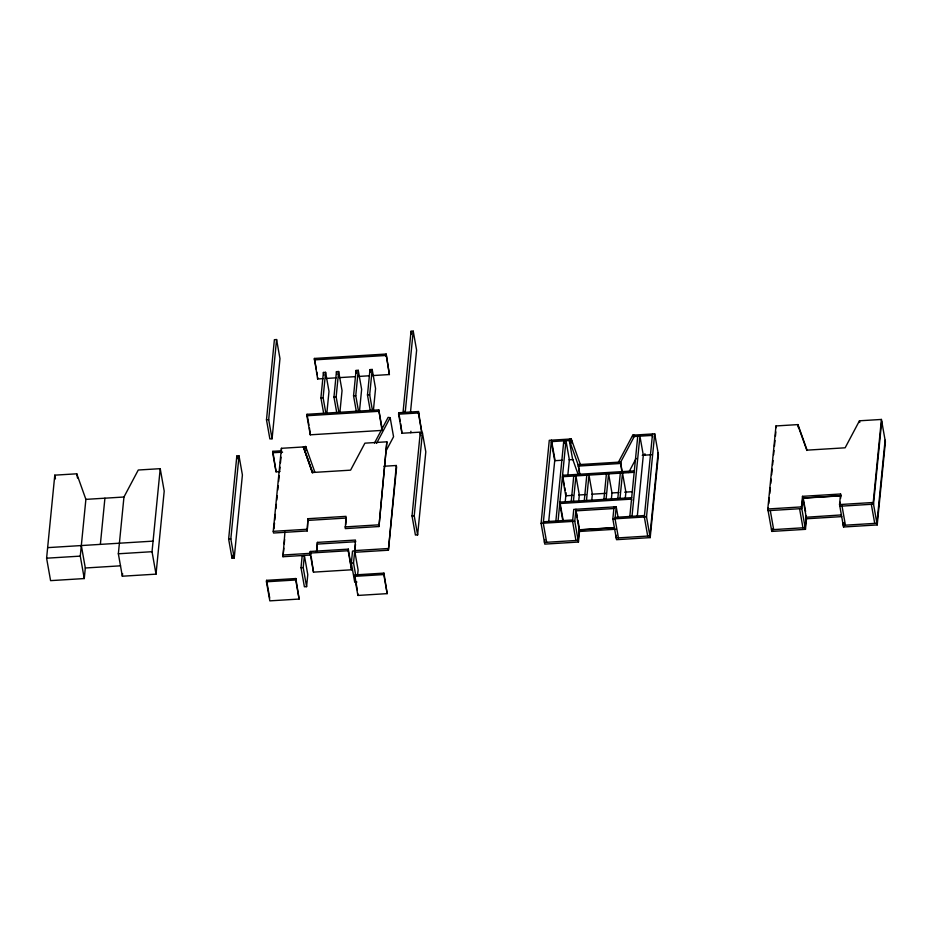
<?xml version="1.0" encoding="UTF-8"?>
<svg xmlns="http://www.w3.org/2000/svg" width="932" height="932" viewBox="0 0 932 932"><rect width="100%" height="100%" fill="white"/><g stroke="black" fill="none" stroke-linecap="round" stroke-linejoin="round"><path stroke-width="1.4" d="M46.6 558.198L54.79 475.157L76.762 473.805L85.884 499.366L80.28 556.124L84.264 578.562L50.584 580.636L46.6 558.198L80.28 556.124M84.264 578.562L85.313 567.996L81.329 545.558M100.365 544.381L104.92 498.189M118.352 553.783L123.956 497.012L138.262 470.019L160.222 468.668L164.207 491.106L156.017 574.147L122.337 576.221L118.352 553.783L152.032 551.697L160.222 468.668M122.337 576.221L122.605 573.576M228.631 539.069L236.821 456.028L239.023 455.888L242.402 474.959L234.212 558L232.021 558.14L228.631 539.069L230.821 538.929L239.023 455.888M232.021 558.14L232.301 555.274M266.482 419.843L274.392 339.691L276.594 339.551L279.973 358.622L272.074 438.774L269.872 438.914L266.482 419.843L268.684 419.703L276.594 339.551M279.845 471.604L276.082 471.837L272.692 452.766L272.831 451.321L281.301 450.797M276.082 471.837L272.831 451.321M266.435 581.789L266.575 580.345L295.863 578.539L299.114 599.055L269.826 600.86L266.435 581.789L295.724 579.984L295.863 578.539M273.239 531.345L281.429 448.304L303.389 446.952L312.511 472.501L350.583 470.159L364.901 443.166L386.862 441.815L378.963 526.533L345.283 528.607L346.028 516.351L307.956 518.705L307.21 530.949L273.53 533.022L273.239 531.345L306.919 529.271M273.961 528.735L274.521 523.003M274.8 520.138L275.371 514.417M275.93 508.686L276.361 504.387M276.781 500.1L277.2 495.801M277.771 490.069L278.19 485.782M278.621 481.483L279.181 475.763M279.612 471.464L280.031 467.165M280.45 462.878L281.021 457.146M281.441 452.847L281.429 448.304M311.032 554.983L282.967 556.719L284.924 532.125M282.967 556.719L283.817 548.121M284.237 543.834L284.656 539.535M378.788 409.87L382.027 430.398L310.274 434.813L306.884 415.742L307.024 414.297L378.788 409.87L382.167 428.953M323.369 378.613L317.626 378.963L314.387 358.447L386.139 354.032L389.39 374.548L372.159 375.608M310.274 434.813L309.447 427.916M317.626 378.963L317.777 377.518M301.013 567.705L302.189 555.693L304.391 555.565L307.781 574.636L306.593 586.647L304.391 586.787L301.013 567.705L303.203 567.576L304.391 555.565M307.21 530.949L307.956 518.705M323.567 412.806L320.911 397.824L323.416 372.462L325.606 372.322L328.996 391.393L326.771 413.936M325.769 412.666L323.101 397.684L325.606 372.322M310.1 553.06L310.263 551.476L348.335 549.123L351.562 569.79L313.49 572.143L310.1 553.06L348.184 550.719L348.335 549.123M313.49 572.143L311.23 556.917M316.484 551.639L317.393 542.389L355.465 540.047L354.719 552.292L388.399 550.218L396.589 467.177L396.298 465.499L383.937 466.256M317.043 550.672L317.393 542.389M336.86 413.365L333.959 397.02L336.452 371.658L338.654 371.518L342.044 390.59L339.959 411.723M338.817 411.874L336.149 396.881L338.654 371.518M356.455 412.154L353.554 395.809L356.059 370.447L358.249 370.307L361.639 389.39L359.414 411.932M358.657 412.026L355.756 395.681L358.249 370.307M345.679 524.646L346.203 519.357M370.144 409.94L367.476 394.958L369.981 369.585L372.183 369.456L375.561 388.528L373.336 411.07M356.921 582.046L354.719 582.185L351.341 563.103L352.529 551.092L354.719 550.963L358.109 570.034L357.585 575.37M372.579 411.163L369.678 394.818L372.183 369.456M355.709 575.23L353.531 562.975L354.719 550.963M354.976 549.647L355.5 544.37M354.51 576.36L354.649 574.928L383.937 573.122L387.176 593.637L357.888 595.443L354.51 576.36L383.798 574.566L383.937 573.122M357.888 595.443L358.028 593.999M378.846 412.468L378.986 411.024M389.39 374.548L386.139 354.032M386.197 356.618L386.349 355.174M378.963 526.533L386.862 441.815M398.593 414.181L398.733 412.736L418.503 411.525L421.742 432.04L401.972 433.252L398.593 414.181L418.363 412.969L418.503 411.525M388.399 550.218L396.298 465.499M411.035 331.268L403.125 411.42L405.327 411.292L413.226 331.14L411.035 331.268L411.513 333.994M401.972 433.252L400.667 423.641M410.546 411.758L416.616 350.211L413.226 331.14M410.767 432.716L410.907 431.271M418.643 414.577L418.794 413.132M412.026 515.955L420.227 432.926L422.417 432.786L425.808 451.857L417.618 534.898L415.416 535.038L412.026 515.955L414.227 515.827L422.417 432.786M613.862 508.523L575.79 510.864L579.494 531.473L578.446 542.04L544.766 544.113L541.084 523.353L549.274 440.312L571.246 438.96L580.368 464.52L578.213 465.056L569.091 439.496L571.246 438.96L572.003 443.259M551.476 440.184L543.274 523.213L546.665 542.296M544.754 539.558L544.474 542.424L578.155 540.35L579.203 529.679M548.645 522.246L554.855 459.255L551.709 441.547M555.868 521.011L563.778 440.859L564.256 443.585M558.07 520.872L565.969 440.72L569.359 459.791L567.809 475.541M571.246 438.96L571.095 440.405L551.325 441.628L554.715 460.699L562.252 460.233M565.27 501.3L566.108 492.713M571.386 442.013L571.526 440.58M571.234 501.393L573.739 476.031M573.436 501.265L575.941 475.903L579.32 494.974L578.632 502.01M579.564 474.26L578.259 464.649L620.549 462.039L622.203 471.988M578.446 542.04L574.764 521.279L575.953 509.268M584.282 500.589L586.787 475.227M586.484 500.461L588.989 475.099L592.368 494.17L591.68 501.206M603.889 499.389L606.383 474.027M606.08 499.249L608.584 473.887L611.974 492.958L611.415 498.597M652.656 437.015L652.377 435.395L632.607 436.619L632.746 435.174L634.808 435.454L620.502 462.447L618.44 462.167L632.746 435.174L654.707 433.823L658.4 454.571L650.198 537.613L616.518 539.686L612.837 518.938L614.025 506.926M621.854 471.662L620.549 462.039M575.953 540.49L572.563 521.419L573.751 509.408L616.215 506.787L615.038 518.798L618.417 537.869M617.811 498.527L620.316 473.165M616.483 535.341L616.227 538.009L649.907 535.935L658.097 452.894M620.001 498.387L622.506 473.025L625.896 492.096L625.337 497.735M629.822 516.456L637.733 436.304M632.013 516.316L639.923 436.164L643.313 455.235L637.243 516.782M644.769 455.154L644.921 453.709M652.517 433.963L644.327 516.992L647.705 536.063M650.198 537.613L646.517 516.864L654.707 433.823M767.793 508.977L775.983 425.947L797.943 424.596L807.065 450.144L845.138 447.803L859.455 420.798L881.416 419.447L885.4 441.885L877.21 524.926L843.53 526.999L839.546 504.562L840.582 493.995L802.51 496.337L801.473 506.903L805.458 529.341L771.778 531.415L767.793 508.977L801.473 506.903M768.364 507.8L768.084 510.666L801.765 508.592L802.953 496.581M768.795 503.501L769.354 497.781M769.785 493.482L770.345 487.762M770.776 483.463L771.195 479.165M771.614 474.877L772.185 469.146M772.605 464.847L773.036 460.559M773.595 454.828L774.014 450.529M774.445 446.242L775.005 440.51M775.436 436.223L775.855 431.924M771.778 531.415L772.057 528.561M806.343 515.652L805.155 527.663L771.475 529.737M805.458 529.341L806.495 518.774L802.51 496.337M840.233 502.243L839.837 506.239L873.517 504.165L881.719 421.136M840.617 498.317L840.897 495.568M843.483 522.677L843.227 525.322L876.907 523.248L885.097 440.207M843.53 526.999L843.914 523.038M877.21 524.926L873.226 502.488L881.416 419.447M374.478 443.096L388.108 417.385L390.17 417.664L393.56 436.735L386.069 450.878M376.551 443.376L390.17 417.664M628.657 472.524L636.16 458.381M305.684 446.475L303.541 447.01L312.663 472.559L314.806 472.023L305.684 446.475L306.418 450.564M314.247 359.892L385.999 355.476M326.235 378.439L336.289 377.821M339.155 377.635L354.941 376.668M357.806 376.493L369.293 375.782M320.911 397.824L323.101 397.684M333.959 397.02L336.149 396.881M353.554 395.809L355.756 395.681M367.476 394.958L369.678 394.818M306.884 415.742L378.637 411.315M272.692 452.766L282.571 452.148M568.998 459.814L573.11 459.569M642.264 455.305L651.643 454.723M578.108 466.093L620.397 463.484M85.884 499.366L123.956 497.012M562.567 475.285L634.319 470.87M634.179 472.314L562.415 476.73L565.806 495.801L572.982 495.358M578.725 495.008L585.902 494.566M591.634 494.216L605.986 493.331M611.73 492.97L618.906 492.527M624.65 492.178L631.826 491.735M631.675 497.676L559.922 502.092L563.301 521.163M308.259 520.382L346.331 518.041M802.813 498.026L840.885 495.673L840.582 493.995M802.79 498.177L840.874 495.824M344.991 526.918L378.672 524.844M47.637 547.632L153.081 541.131M543.426 521.78L572.714 519.974M615.178 517.353L644.466 515.547M839.546 504.562L873.226 502.488M541.084 523.353L574.764 521.279M612.837 518.938L646.517 516.864M317.684 544.067L355.768 541.725M579.191 529.784L614.444 527.617M579.18 529.935L614.433 527.768M806.18 517.248L841.445 514.918M579.494 531.473L616.157 529.213M806.495 518.774L841.747 516.608M282.664 555.029L310.729 553.305M354.416 550.614L388.108 548.54M85.313 567.996L120.566 565.817M351.341 563.103L353.531 562.975M798.246 426.274L806.891 450.482M578.236 474.714L572.481 458.567L569.336 440.859M312.337 472.839L303.389 446.952M859.455 420.798L859.747 422.487M871.327 504.305L874.717 523.376M842.039 506.111L845.429 525.182M797.943 424.596L798.526 427.881M803.198 497.944L805.609 511.563M799.574 508.721L802.953 527.803M775.983 425.947L776.274 427.625M770.286 510.526L773.665 529.597M631.733 500.263L631.535 499.121L559.771 503.536L562.916 521.244M616.215 506.787L618.149 517.691M578.457 466.419L579.914 474.586M576.675 513.357L577.397 517.446M577.887 520.173L579.331 528.339M562.8 476.648L564.256 484.826M564.745 487.553L565.223 490.267M418.363 412.969L421.742 432.04M420.227 432.926L420.705 435.652M398.733 412.736L400.189 420.915M414.227 515.827L417.618 534.898M369.981 369.585L370.47 372.311M356.059 370.447L356.537 373.173M383.798 574.566L387.176 593.637M336.452 371.658L336.941 374.384M323.416 372.462L323.893 375.188M354.894 576.279L357.305 589.909M314.387 358.447L316.321 369.352M316.81 372.078L317.288 374.792M348.184 550.719L351.562 569.79M307.024 414.297L308.958 425.19M310.263 551.476L310.74 554.202M303.203 567.576L306.593 586.647M268.684 419.703L272.074 438.774M295.724 579.984L299.114 599.055M266.575 580.345L269.721 598.053M236.821 456.028L237.31 458.754M230.821 538.929L234.212 558M152.032 551.697L156.017 574.147M76.762 473.805L77.507 478.011M54.79 475.157L55.454 478.897"/></g></svg>
